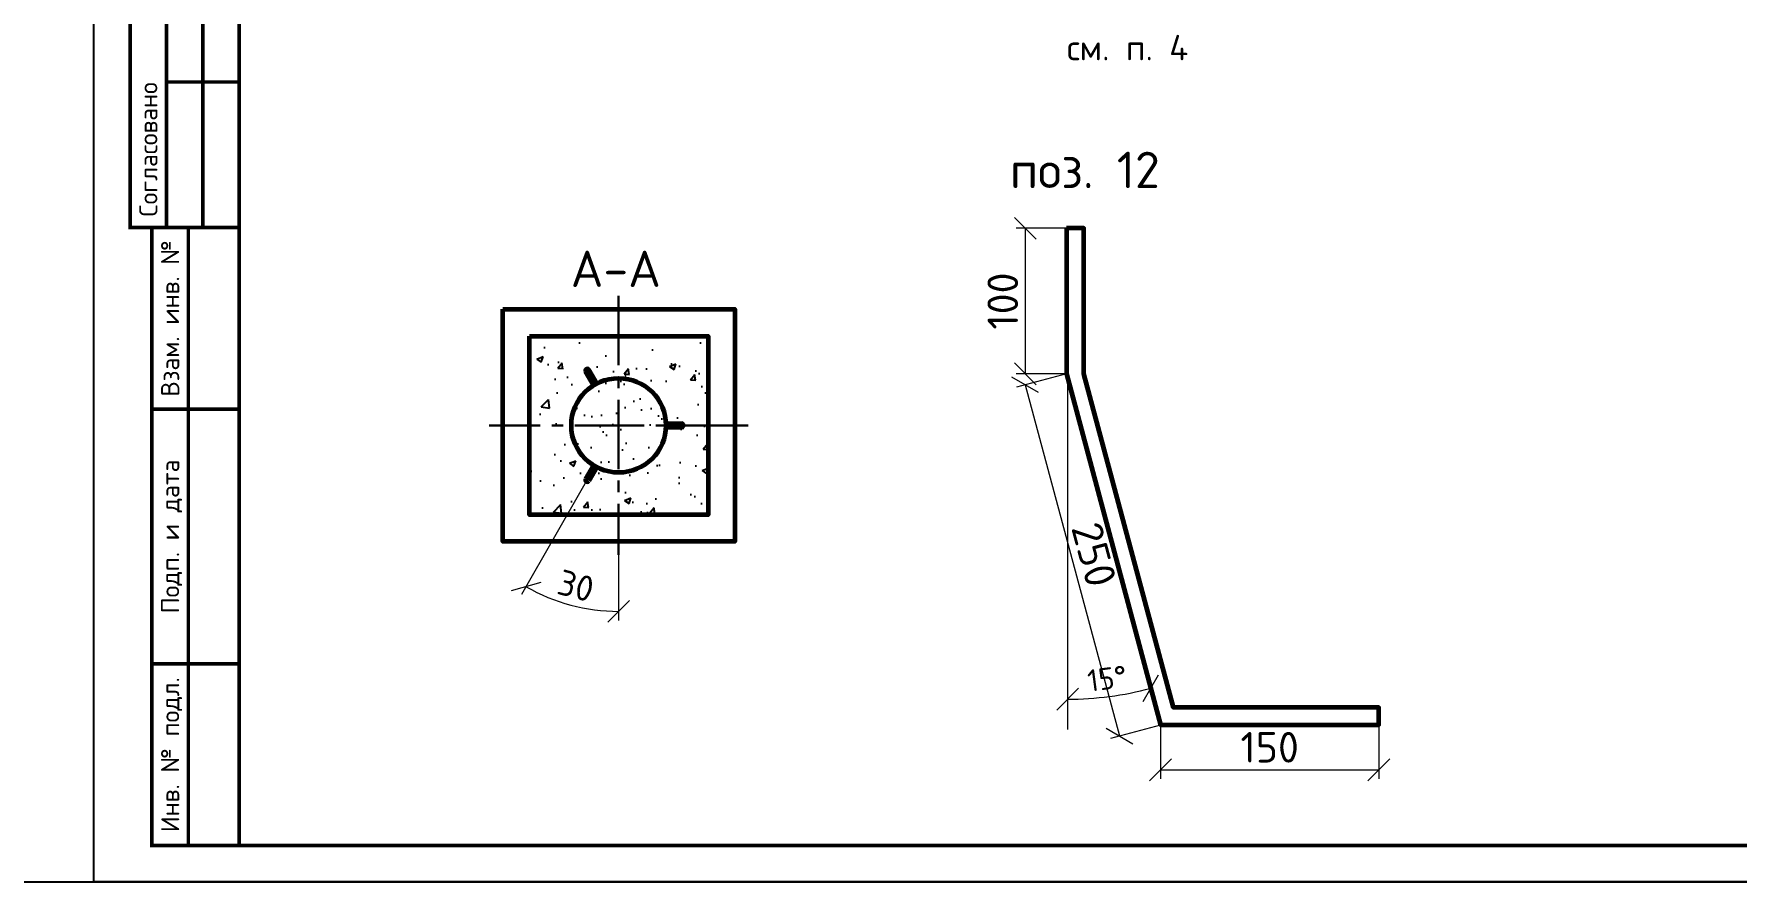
# Model space of a CAD drawing. Header units: millimetres. Extents: x -112426 to 8831, y 1218 to 38707.
# Drawn here: x 3909.3 to 4143.4, y 1401.2 to 1517.8 of the extents above; entities that cross this region are included whole.
import ezdxf
from ezdxf.enums import TextEntityAlignment as Align

# ---------------------------------------------------------------- set-up
doc = ezdxf.new("R2010")
doc.units = ezdxf.units.MM
doc.linetypes.add('осевая2', pattern=[28.575, 19.05, -3.175, 3.175, -3.175])
for name, color, linetype, lineweight in [('12  Размер', 7, 'Continuous', 20), ('2 Рамка обычные', 1, 'Continuous', 60), ('Осевая', 2, 'осевая2', 30), ('Основной', 1, 'Continuous', 60), ('Размеры на чертеже', 250, 'Continuous', 25)]:
    doc.layers.add(name, color=color, linetype=linetype, lineweight=lineweight)
doc.layers.add('РАЗМЕР', color=7, linetype='Continuous')
doc.layers.add('Штриховка', color=7, linetype='Continuous')
doc.styles.add('-ISOCPEUR-', font='isocpeur.ttf')
doc.styles.add('GOST', font='gost.shx', dxfattribs={"oblique": 15})
doc.styles.get("Standard").update_dxf_attribs({"font": 'arial.ttf'})
doc.dimstyles.new('М 1 к 100', dxfattribs={"dimtxt": 3.5, "dimasz": 3, "dimexe": 1.25, "dimexo": 0, "dimgap": 1, "dimtad": 1, "dimdec": 0, "dimlfac": 100, "dimtxsty": 'GOST', "dimblk": 'OBLIQUE', "dimcen": 5, "dimclrd": 256, "dimclre": 256, "dimclrt": 256, "dimazin": 2, "dimtfac": 1, "dimtdec": 0, "dimtmove": 0, "dimatfit": 3, "dimldrblk": 'NONE', "dimfxl": 0, "dimlwd": -1, "dimlwe": -1, "dimarcsym": 2})

# ---------------------------------------------------------------- blocks, each defined once
blk = doc.blocks.new('*U168')
blk.add_lwpolyline([(0, 0), (420, 0), (420, -297), (0, -297)], close=True)
at = {"const_width": 0.5}
blk.add_lwpolyline([(20, -5), (415, -5), (415, -292), (20, -292)], close=True, dxfattribs=at)
for points in [[(20, -207), (5, -207), (5, -142), (20, -142)], [(10, -142), (10, -207)], [(15, -142), (15, -207)], [(10, -187), (20, -187)], [(20, -292), (8, -292), (8, -207), (20, -207)], [(13, -207), (13, -292)], [(8, -232), (20, -232)], [(8, -267), (20, -267)]]:
    blk.add_lwpolyline(points, dxfattribs=at)
at = {"style": '-ISOCPEUR-'}
blk.add_text('Согласовано', height=2.5, rotation=90, dxfattribs=at).set_placement((7.5, -205.5), align=Align.MIDDLE_LEFT)
for s, p in [('Взам. инв. №', (10.5, -219.5)), ('Подп. и дата', (10.5, -249.5)), ('Инв. № подл.', (10.5, -279.5))]:
    blk.add_text(s, height=2.5, rotation=90, dxfattribs=at).set_placement(p, align=Align.MIDDLE_CENTER)
blk.add_attdef('РАЗРАБОТАЛ', text='', height=2.5, dxfattribs=at).set_placement((250.5, -264.22), align=Align.MIDDLE_LEFT)
at = {"style": '-ISOCPEUR-', "flags": 8}
for tag, height, p in [('ДАТА', 2.5, (290.07, -264.4)), ('ДАТА1', 2.5, (290.07, -269.4)), ('ЛИСТ', 3, (386.39, -271.92)), ('ЛИСТОВ', 3, (403.89, -271.92)), ('ФОРМАТ', 3, (380.97, -294.75))]:
    blk.add_attdef(tag, text='', height=height, dxfattribs=at).set_placement(p, align=Align.MIDDLE_CENTER)
at = {"style": '-ISOCPEUR-'}
blk.add_attdef('ПРОВЕРИЛ', (250.75, -270.73), '', height=2.5, dxfattribs=at)
at = {"lineweight": 30, "flags": 104}
blk.add_attdef('ИМЯ_ЧЕРТЕЖА', text='', height=3, dxfattribs=at).set_placement((333.63, -284.13), align=Align.MIDDLE_CENTER)
blk = doc.blocks.new('_Oblique')
at = {"color": 0, "linetype": 'ByBlock', "lineweight": -2}
blk.add_line((-0.5, -0.5), (0.5, 0.5), dxfattribs=at)
blk = doc.blocks.new('*D66')
at = {"layer": '12  Размер', "ltscale": 50, "transparency": 16777216}
for p, q in [((4051.25, 1491.04), (4044.35, 1491.04)), ((4045.6, 1491.04), (4045.6, 1471.04)), ((4051.25, 1471.04), (4044.35, 1471.04))]:
    blk.add_line(p, q, dxfattribs=at)
at = {"layer": 'Defpoints', "color": 0, "ltscale": 50, "transparency": 16777216}
for p in [(4051.25, 1491.04), (4045.6, 1471.04), (4051.25, 1471.04)]:
    blk.add_point(p, dxfattribs=at)
at = {"layer": '12  Размер', "ltscale": 50, "transparency": 16777216, "xscale": 3, "yscale": 3, "zscale": 3}
for p, rotation in [((4045.6, 1491.04), 90), ((4045.6, 1471.04), 270)]:
    blk.add_blockref('_Oblique', p, dxfattribs=dict(at, rotation=rotation))
at = {"layer": '12  Размер', "ltscale": 50, "transparency": 16777216, "insert": (4042.5, 1481.04), "char_height": 3, "attachment_point": 5, "rotation": 90, "style": '-ISOCPEUR-'}
blk.add_mtext('{\\H1.4x;100}', dxfattribs=at)
blk = doc.blocks.new('_None')
blk = doc.blocks.new('*D67')
at = {"layer": '12  Размер', "ltscale": 50, "transparency": 16777216}
for p, q in [((4051.25, 1471.04), (4044.38, 1469.2)), ((4045.59, 1469.52), (4058.53, 1421.23)), ((4064.19, 1422.74), (4057.32, 1420.9))]:
    blk.add_line(p, q, dxfattribs=at)
at = {"layer": 'Defpoints', "color": 0, "ltscale": 50, "transparency": 16777216}
for p in [(4051.25, 1471.04), (4058.53, 1421.23), (4064.19, 1422.74)]:
    blk.add_point(p, dxfattribs=at)
at = {"layer": '12  Размер', "ltscale": 50, "transparency": 16777216, "xscale": 3, "yscale": 3, "zscale": 3}
for p, rotation in [((4045.59, 1469.52), 105.000000000001), ((4058.53, 1421.23), 285.000000000001)]:
    blk.add_blockref('_Oblique', p, dxfattribs=dict(at, rotation=rotation))
at = {"layer": '12  Размер', "ltscale": 50, "transparency": 16777216, "insert": (4055.05, 1446.18), "char_height": 3, "attachment_point": 5, "rotation": 285, "style": '-ISOCPEUR-'}
blk.add_mtext('{\\H1.4x;250}', dxfattribs=at)
blk = doc.blocks.new('*D68')
at = {"layer": '12  Размер', "ltscale": 50, "transparency": 16777216}
for p, q in [((4064.19, 1422.74), (4064.19, 1415.33)), ((4094.19, 1422.74), (4094.19, 1415.33)), ((4064.19, 1416.58), (4094.19, 1416.58))]:
    blk.add_line(p, q, dxfattribs=at)
at = {"layer": 'Defpoints', "color": 0, "ltscale": 50, "transparency": 16777216}
for p in [(4064.19, 1422.74), (4094.19, 1422.74), (4094.19, 1416.58)]:
    blk.add_point(p, dxfattribs=at)
at = {"layer": '12  Размер', "ltscale": 50, "transparency": 16777216, "xscale": 3, "yscale": 3, "zscale": 3, "rotation": 180}
blk.add_blockref('_Oblique', (4064.19, 1416.58), dxfattribs=at)
at = {"layer": '12  Размер', "ltscale": 50, "transparency": 16777216, "xscale": 3, "yscale": 3, "zscale": 3}
blk.add_blockref('_Oblique', (4094.19, 1416.58), dxfattribs=at)
at = {"layer": '12  Размер', "ltscale": 50, "transparency": 16777216, "insert": (4079.19, 1419.68), "char_height": 3, "attachment_point": 5, "style": '-ISOCPEUR-'}
blk.add_mtext('{\\H1.4x;150}', dxfattribs=at)
blk = doc.blocks.new('*D72')
at = {"layer": '12  Размер', "ltscale": 50, "transparency": 16777216}
blk.add_arc((4051.41, 1470.44), 44.15, 270, 285, dxfattribs=at)
at = {"layer": 'Defpoints', "color": 0, "ltscale": 50, "transparency": 16777216}
for p in [(4051.25, 1471.04), (4051.41, 1470.44), (4055.26, 1426.46), (4051.41, 1422.11), (4064.19, 1422.74)]:
    blk.add_point(p, dxfattribs=at)
at = {"layer": '12  Размер', "ltscale": 50, "transparency": 16777216, "xscale": 3, "yscale": 3, "zscale": 3}
for p, rotation in [((4062.84, 1427.79), 15.00000000000075), ((4051.41, 1426.29), 180)]:
    blk.add_blockref('_Oblique', p, dxfattribs=dict(at, rotation=rotation))
at = {"layer": '12  Размер', "ltscale": 50, "transparency": 16777216, "insert": (4056.85, 1429.14), "char_height": 3, "attachment_point": 5, "rotation": 7.5, "style": '-ISOCPEUR-'}
blk.add_mtext('15%%D', dxfattribs=at)
blk = doc.blocks.new('*D76')
at = {"layer": '12  Размер', "ltscale": 50, "transparency": 16777216}
for p, q in [((3985.25, 1456.21), (3976.34, 1440.67)), ((3989.69, 1446.15), (3989.69, 1437.12))]:
    blk.add_line(p, q, dxfattribs=at)
blk.add_arc((3989.69, 1463.95), 25.58, 240.1713, 270, dxfattribs=at)
at = {"layer": 'Defpoints', "color": 0, "ltscale": 50, "transparency": 16777216}
for p in [(3989.69, 1481.74), (3989.69, 1463.95), (3985.25, 1456.21), (3989.69, 1446.15), (3980.99, 1439.9)]:
    blk.add_point(p, dxfattribs=at)
at = {"layer": '12  Размер', "ltscale": 50, "transparency": 16777216, "xscale": 3, "yscale": 3, "zscale": 3}
for p, rotation in [((3976.97, 1441.76), 150.1712902245653), ((3989.69, 1438.37), 359.9999999999999)]:
    blk.add_blockref('_Oblique', p, dxfattribs=dict(at, rotation=rotation))
at = {"layer": '12  Размер', "ltscale": 50, "transparency": 16777216, "insert": (3983.81, 1441.89), "char_height": 3.5, "attachment_point": 5, "rotation": 345.0856, "style": '-ISOCPEUR-'}
blk.add_mtext('30', dxfattribs=at)

msp = doc.modelspace()

# ---------------------------------------------------------------- hatches: boundary and pattern name
at = {"layer": 'Штриховка', "lineweight": 25}
h = msp.add_hatch(dxfattribs=at)
h.set_pattern_fill('AR-CONC', scale=0.05, style=0)
h.set_pattern_definition([(50, (-11935.481, 5552.363), (9.1092334, -0.7969543), [0.9525, -10.4775]), (355, (-11935.481, 5552.363), (-1.762171, 9.552842), [0.762, -8.382029]), (100.451445, (-11934.722, 5552.297), (7.3470624, 8.7558876), [0.8095004, -8.904512]), (46.1842, (-11935.481, 5554.903), (13.553952, -2.1021164), [1.42875, -15.71625]), (96.63556, (-11934.351, 5554.728), (11.870207, 12.371306), [1.214251, -13.35678]), (351.18415, (-11935.481, 5554.903), (11.870207, 12.371306), [1.142998, -12.572987]), (21, (-11934.211, 5554.268), (7.5807196, -5.11326), [0.9525, -10.4775]), (326, (-11934.211, 5554.268), (3.0901014, 9.2093983), [0.762, -8.382]), (71.451445, (-11933.579, 5553.842), (10.670821, 4.0961384), [0.8095004, -8.904497]), (37.5, (-11935.481, 5552.363), (0.15443016, 4.22775194), [0, -8.2804, 0, -8.509, 0, -8.41375]), (7.5, (-11935.481, 5552.363), (3.3409831, 5.0090287), [0, -4.8514, 0, -8.0899, 0, -3.20675]), (327.5, (-11938.313, 5552.363), (6.77952976, -0.2864372), [0, -3.175, 0, -9.906, 0, -13.1445]), (317.5, (-11939.583, 5552.363), (7.406459, 1.2713246), [0, -4.1275, 0, -6.5786, 0, -9.3345])])
h.paths.add_polyline_path([(3986.24, 1469.45), (3985.991, 1469.885), (3977.445, 1473.275), (3977.445, 1463.946), (3983.193, 1463.946, -0.2583812)])
h.paths.add_polyline_path([(3989.687, 1476.205), (3977.445, 1476.205), (3977.445, 1473.275), (3985.991, 1469.885), (3985.16, 1471.334, -1), (3985.592, 1471.594), (3986.678, 1469.701, -0.1210268), (3989.687, 1470.44)])
h.paths.add_polyline_path([(4001.987, 1476.205), (3989.687, 1476.205), (3989.687, 1470.44, -0.4028904), (3996.175, 1464.198), (3998.348, 1464.198, -0.4199092), (3998.605, 1463.946), (4001.987, 1463.946)])
h.paths.add_polyline_path([(4001.987, 1463.946), (3998.605, 1463.946, -0.4085408), (3998.358, 1463.694), (3996.175, 1463.694, -0.4028904), (3989.687, 1457.452), (3989.687, 1451.664), (4001.987, 1451.664)])
h.paths.add_polyline_path([(3989.687, 1457.452, -0.1210311), (3986.678, 1458.191), (3985.597, 1456.307, -1), (3985.155, 1456.55), (3986.24, 1458.442, -0.2583766), (3983.193, 1463.946), (3977.445, 1463.946), (3977.445, 1451.664), (3989.687, 1451.664)])
at = {"layer": 'Штриховка'}
h = msp.add_hatch(dxfattribs=at)
h.set_pattern_fill('AR-SAND', scale=0.1, style=0)
h.set_pattern_definition([(37.5, (-4191.186, 3867.563), (-0.1600031, 4.8941324), [0, -3.8608, 0, -4.318, 0, -4.1275]), (7.5, (-4191.186, 3867.563), (4.495233, 7.168251), [0, -2.0828, 0, -3.4798, 0, -1.3335]), (327.5, (-4194.3104, 3867.563), (7.9099237, 0.0143718), [0, -1.27, 0, -4.572, 0, -5.969]), (317.5, (-4194.3104, 3867.563), (7.6355645, 2.229293), [0, -0.635, 0, -2.9972, 0, -3.429])])
h.paths.add_polyline_path([(3989.687, 1470.44, 0.4142136), (3983.193, 1463.946), (3989.687, 1463.946)])
h.paths.add_polyline_path([(3989.687, 1470.44), (3989.687, 1463.946), (3996.18, 1463.946, 0.4142136)])
h.paths.add_polyline_path([(3996.18, 1463.946), (3989.687, 1463.946), (3989.687, 1457.452, 0.4142136)])
h.paths.add_polyline_path([(3989.687, 1463.946), (3983.193, 1463.946, 0.4142136), (3989.687, 1457.452)])

# ---------------------------------------------------------------- linework, layer by layer
msp.add_line((1042.939, 1401.16), (6319.699, 1401.16))
at = {"layer": '12  Размер', "color": 7, "ltscale": 50}
msp.add_line((4051.414, 1470.441), (4051.414, 1422.11), dxfattribs=at)
at = {"layer": '2 Рамка обычные', "color": 7, "ltscale": 50}
for p, q in [((3986.24, 1469.45), (3985.155, 1471.343)), ((3986.678, 1469.701), (3985.592, 1471.594)), ((3996.175, 1464.198), (3998.358, 1464.198)), ((3996.175, 1463.694), (3998.358, 1463.694)), ((3986.241, 1458.443), (3985.155, 1456.55)), ((3986.678, 1458.192), (3985.592, 1456.299))]:
    msp.add_line(p, q, dxfattribs=at)
for points in [[(4051.253, 1491.041), (4051.253, 1471.041), (4064.194, 1422.745), (4094.194, 1422.745), (4094.194, 1425.145), (4065.951, 1425.145), (4053.653, 1471.041), (4053.653, 1491.041)], [(3973.752, 1479.906), (4005.686, 1479.906), (4005.686, 1447.971), (3973.752, 1447.971)], [(3977.445, 1476.205), (4001.987, 1476.205), (4001.987, 1451.664), (3977.445, 1451.664)]]:
    msp.add_lwpolyline(points, close=True, dxfattribs=at)
msp.add_circle((3989.687, 1463.946), 6.494, dxfattribs=at)
for centre, start, end in [((3985.376, 1471.464), 28.72192, 210.94578), ((3986.32, 1469.818), 28.72192, 210.94578), ((3996.455, 1463.946), 268.88807, 91.11193), ((3998.353, 1463.946), 268.88807, 91.11193), ((3985.376, 1456.428), 149.05694, 331.2808), ((3986.32, 1458.074), 149.05694, 331.2808)]:
    msp.add_arc(centre, 0.252, start, end, dxfattribs=at)
at = {"layer": 'Осевая', "color": 7, "ltscale": 0.5}
for p, q in [((3989.687, 1481.744), (3989.687, 1446.148)), ((4007.485, 1463.946), (3971.889, 1463.946))]:
    msp.add_line(p, q, dxfattribs=at)

# ---------------------------------------------------------------- block references
at = {"layer": 'Размеры на чертеже', "lineweight": 90}
msp.add_blockref('*U168', (3917.536, 1698.16), dxfattribs=at)

# ---------------------------------------------------------------- texts
at = {"layer": 'Основной', "color": 7, "style": '-ISOCPEUR-'}
for s, p in [('поз. 12', (4053.786, 1499.071)), ('А-А', (3989.303, 1485.476))]:
    msp.add_text(s, height=5, dxfattribs=at).set_placement(p, align=Align.MIDDLE_CENTER)
at = {"layer": 'РАЗМЕР', "color": 7, "style": '-ISOCPEUR-'}
msp.add_text('см. п. 4', height=3.5, dxfattribs=at).set_placement((4051.316, 1514.14))

# ---------------------------------------------------------------- dimensions: what is measured, and where the dimension line sits
at = {"layer": '12  Размер', "color": 7, "ltscale": 50}
dim = msp.add_linear_dim(base=(4045.604, 1471.041), p1=(4051.253, 1491.041), p2=(4051.253, 1471.041), angle=90, text='{\\H1.4x;100}', dimstyle='М 1 к 100', override={"dimtxt": 3, "dimtxsty": '-ISOCPEUR-'}, dxfattribs=at)
dim.commit()
dim.dimension.update_dxf_attribs({"geometry": '*D66', "text_midpoint": (4042.504, 1481.041)})
for base, line1, line2, text, override, picture, middle in [((3980.987, 1439.896), ((3989.687, 1463.946), (3985.251, 1456.21)), ((3989.687, 1481.744), (3989.687, 1446.148)), '30', {"dimtxsty": '-ISOCPEUR-'}, '*D76', (3983.812, 1441.89)), ((4055.262, 1426.455), ((4051.253, 1471.041), (4064.194, 1422.745)), ((4051.414, 1470.441), (4051.414, 1422.11)), '15%%D', {"dimtxt": 3, "dimtxsty": '-ISOCPEUR-'}, '*D72', (4056.85, 1429.143))]:
    dim = msp.add_angular_dim_2l(base=base, line1=line1, line2=line2, text=text, dimstyle='М 1 к 100', override=override, dxfattribs=at)
    dim.commit()
    dim.dimension.update_dxf_attribs({"geometry": picture, "text_midpoint": middle})
dim = msp.add_aligned_dim(p1=(4051.253, 1471.041), p2=(4064.194, 1422.745), distance=-5.867, text='{\\H1.4x;250}', dimstyle='М 1 к 100', override={"dimtxt": 3, "dimtxsty": '-ISOCPEUR-'}, dxfattribs=at)
dim.commit()
dim.dimension.update_dxf_attribs({"geometry": '*D67', "text_midpoint": (4055.051, 1446.177)})
dim = msp.add_linear_dim(base=(4094.194, 1416.583), p1=(4064.194, 1422.745), p2=(4094.194, 1422.745), text='{\\H1.4x;150}', dimstyle='М 1 к 100', override={"dimtxt": 3, "dimtxsty": '-ISOCPEUR-'}, dxfattribs=at)
dim.commit()
dim.dimension.update_dxf_attribs({"geometry": '*D68', "text_midpoint": (4079.194, 1419.683)})

doc.saveas('drawing.dxf')
